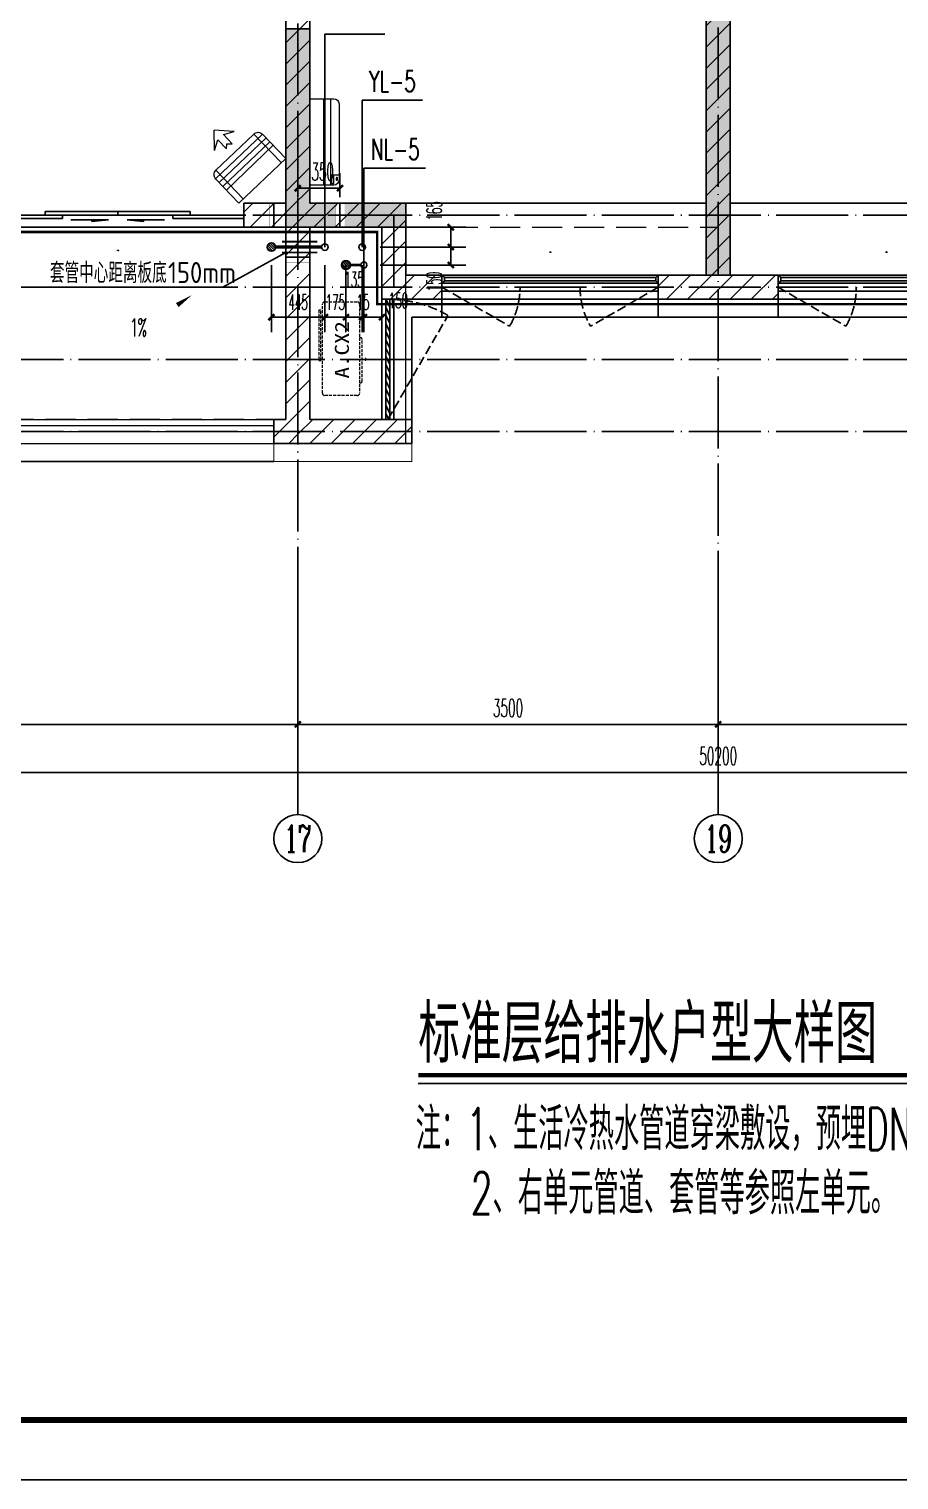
# Model space of a CAD drawing. Extents: x 27938 to 1507990, y 110129 to 923079.
# Drawn here: x 1220525 to 1227769, y 572095 to 584174 of the extents above; entities that cross this region are included whole.
import ezdxf
from ezdxf.enums import TextEntityAlignment as Align

# ---------------------------------------------------------------- set-up
doc = ezdxf.new("R2010")
doc.units = 0
doc.header["$LTSCALE"] = 1000
doc.header["$MEASUREMENT"] = 0
doc.linetypes.add('DASH', pattern=[0.35, 0.25, -0.1])
doc.linetypes.add('DOTE', pattern=[2.42, 2, -0.2, 0.02, -0.2])
for name, color, linetype in [('----建筑底图', 8, 'Continuous'), ('3-栏杆1', 135, 'Continuous'), ('3.5方案汇报，与郭总、侯月琴确定户型_t8$0$2020.03.04 -1安徽标准化洋房户型(UA）_t8_t8$0$看线', 154, 'Continuous'), ('AXIS', 3, 'Continuous'), ('AXIS_TEXT', 7, 'Continuous'), ('COLUMN', 9, 'Continuous'), ('DIM_SYMB', 3, 'Continuous'), ('DIM_不分区给水', 3, 'Continuous'), ('DIM_凝结', 150, 'Continuous'), ('DIM_废水', 31, 'Continuous'), ('DIM_雨水', 4, 'Continuous'), ('DOTE', 1, 'Continuous'), ('EQUIP_地漏', 7, 'Continuous'), ('PIPE-凝结', 150, 'N'), ('PIPE-废水', 31, 'TG_F'), ('PUB_HATCH', 8, 'Continuous'), ('TWT_TITLE', 7, 'Continuous'), ('VALVE_不分区给水', 7, 'Continuous'), ('VPIPE-凝结', 150, 'N'), ('VPIPE-废水', 31, 'Continuous'), ('VPIPE-雨水', 4, 'Y'), ('WALL', 9, 'Continuous'), ('WINDOW', 4, 'Continuous'), ('WINDOW_TEXT', 7, 'Continuous'), ('保温', 6, 'Continuous'), ('图框', 140, 'Continuous'), ('机电标识类', 1, 'Continuous'), ('看线', 251, 'Continuous')]:
    doc.layers.add(name, color=color, linetype=linetype)
doc.layers.add('S-L主梁线', color=4, linetype='DASH', plot=False)
for name, color, linetype, lineweight in [('平面-排水沟', 86, 'Continuous', 15), ('平面-栏杆', 135, 'Continuous', 15), ('平面-看线', 45, 'Continuous', 15), ('平面-空调室内机', 176, 'Continuous', 9), ('平面-空调预留孔', 173, 'Continuous', 15), ('空调', 76, 'Continuous', 13)]:
    doc.layers.add(name, color=color, linetype=linetype, lineweight=lineweight)
doc.styles.add('_TCH_AXIS', font='COMPLEX', dxfattribs={"bigfont": 'GBCBIG'})
doc.styles.add('_TCH_DIM', font='SIMPLEX.shx', dxfattribs={"width": 0.7, "bigfont": 'GBCBIG.shx'})
doc.styles.add('_TCH_DIM_T3', font='SIMPLEX.shx', dxfattribs={"width": 0.494118, "bigfont": 'GBCBIG.shx'})
doc.styles.add('_TCH_WINDOW', font='SIMPLEX.shx', dxfattribs={"width": 0.7, "height": 3.5, "bigfont": 'GBCBIG.shx'})
doc.styles.add('_TWT_SERIAL', font='SIMPLEX', dxfattribs={"width": 0.8, "height": 3.5, "bigfont": 'HZTXT'})
doc.styles.add('COMPLEX', font='COMPLEX')
doc.styles.get("Standard").update_dxf_attribs({"font": 'gbenor.shx', "bigfont": 'gbcbig.shx'})
doc.styles.add('TG_LINETYPE', font='SIMPLEX', dxfattribs={"width": 0.8, "height": 3, "bigfont": 'HZTXT'})
doc.styles.add('黑体', font='simhei.ttf')
doc.linetypes.add('N', pattern='A,3,-0.2,["N",Standard,S=0.25,R=0,X=-0.1,Y=-0.115],-0.2', length=3.4)
doc.linetypes.add('TG_F', pattern='A,2,-0.3,["F",TG_LINETYPE,S=0.1,R=0,X=-0.23,Y=-0.15],0', length=2.3)
doc.linetypes.add('Y', pattern='A,3,-0.2,["Y",Standard,S=0.25,R=0,X=-0.1,Y=-0.115],-0.2', length=3.4)
doc.dimstyles.new('_TCH_ARCH&&50', dxfattribs={"dimtxt": 148.75, "dimasz": 50, "dimexe": 125, "dimexo": 150, "dimgap": 63.125, "dimtad": 1, "dimdec": 0, "dimzin": 0, "dimdsep": 46, "dimtxsty": '_TCH_DIM_T3', "dimblk": 'ARCHTICK', "dimcen": 0.09, "dimclrt": 4, "dimazin": 2, "dimtfac": 1, "dimtdec": 0, "dimtix": 1, "dimtmove": 2, "dimatfit": 3, "dimfxl": 100, "dimtolj": 1, "dimtzin": 0, "dimarcsym": 0})
doc.dimstyles.new('_TWT_ARCH&&50', dxfattribs={"dimtxt": 127.5, "dimasz": 50, "dimexe": 125, "dimexo": 150, "dimgap": 61.25, "dimtad": 1, "dimdec": 0, "dimzin": 0, "dimdsep": 46, "dimtxsty": '_TCH_DIM_T3', "dimblk": 'ARCHTICK', "dimcen": 0.09, "dimclrt": 7, "dimazin": 2, "dimtfac": 1, "dimtdec": 0, "dimtix": 1, "dimtmove": 2, "dimatfit": 3, "dimfxl": 1, "dimtolj": 1, "dimtzin": 0, "dimarcsym": 0})
pattern_1 = [(45, (-445516.58, -596748.81), (0, 47.4157523), [100.584, -33.528]), (135, (-445492.87, -596725.102), (3e-15, 47.4157523), [100.584, -33.528])]
pattern_2 = [(45, (0, 89.76), (-88.3884, 88.3884), [])]

# ---------------------------------------------------------------- blocks, each defined once
blk = doc.blocks.new('GFDGFSDFGD')
at = {"layer": 'PUB_HATCH'}
blk.add_hatch(color=256, dxfattribs=at).paths.add_polyline_path([(443017, 365524), (443017, 365724), (442217, 365724), (442217, 367174), (442017, 367174), (442017, 365524)])
at = {"layer": 'COLUMN', "color": 6}
for p, q in [((442217, 367174), (442017, 367174)), ((442017, 367174), (442017, 365524)), ((442217, 365724), (442217, 367174)), ((443017, 365724), (442217, 365724)), ((443017, 365524), (443017, 365724)), ((442017, 365524), (443017, 365524))]:
    blk.add_line(p, q, dxfattribs=at)
blk = doc.blocks.new('dongkong')
blk.add_wipeout([(-603756, 210771), (-603756, 210571), (-603836, 210571), (-603836, 210771)])
at = {"layer": '机电标识类', "color": 250, "linetype": 'DASH', "ltscale": 400}
for p, q in [((-603896, 210671), (-603696, 210671)), ((-603796, 210771), (-603796, 210571))]:
    blk.add_line(p, q, dxfattribs=at)
at = {"layer": '空调', "color": 6, "linetype": 'DASH', "const_width": 2}
blk.add_lwpolyline([(-603756, 210771), (-603756, 210571), (-603836, 210571), (-603836, 210771)], close=True, dxfattribs=at)
blk = doc.blocks.new('A$C001338C2')
for p, q in [((845, 304), (55, 304)), ((109, 215), (109, 304)), ((0, 249), (0, 22)), ((900, 22), (900, 249)), ((22, 0), (878, 0))]:
    blk.add_line(p, q)
at = {"lineweight": 5}
for p, q in [((900, 215), (0, 215)), ((900, 143), (0, 143))]:
    blk.add_line(p, q, dxfattribs=at)
for points in [[(89, 226), (22, 226, -0.414214), (17, 232), (17, 243, -0.414214), (22, 249), (89, 249, -0.414214), (95, 243), (95, 232, -0.414214)], [(73, 275), (57, 275, -0.414214), (51, 281), (51, 283, -0.414214), (57, 289), (73, 289, -0.414214), (79, 283), (79, 281, -0.414214)]]:
    blk.add_lwpolyline(points, format="xyb", close=True)
for centre, radius, start, end in [((55, 249), 55, 90, 180), ((845, 249), 55, 360, 90), ((22, 22), 22, 180, 270), ((878, 22), 22, 270, 360)]:
    blk.add_arc(centre, radius, start, end)
blk = doc.blocks.new('$TwtSys$00000141')
at = {"color": 1}
for p, q in [((-47, 4), (-5, 46)), ((-47, 4), (-5, 46)), ((-44, -18), (18, 44)), ((-44, -18), (18, 44)), ((-33, -33), (33, 33)), ((-33, -33), (33, 33)), ((-16, -44), (44, 16)), ((-16, -44), (44, 16)), ((6, -46), (46, -6)), ((6, -46), (46, -6))]:
    blk.add_line(p, q, dxfattribs=at)
blk.add_circle((0, 0), 47, dxfattribs=at)
blk.add_circle((0, 0), 47, dxfattribs=at)
blk = doc.blocks.new('A$C718F517F')
at = {"layer": '保温', "linetype": 'ByBlock', "ltscale": 10}
h = blk.add_hatch(dxfattribs=at)
h.set_pattern_fill('AR-HBONE', color=251, scale=55)
h.set_pattern_definition(pattern_1)
edge = h.paths.add_edge_path()
edge.add_line((200, 5100), (200, 7700))
edge.add_line((200, 7700), (0, 7700))
edge.add_line((0, 7700), (0, 5100))
edge.add_line((0, 5100), (200, 5100))
h = blk.add_hatch(dxfattribs=at)
h.set_pattern_fill('AR-HBONE', color=251, scale=55)
h.set_pattern_definition(pattern_1)
edge = h.paths.add_edge_path()
edge.add_line((900, 4900), (900, 5100))
edge.add_line((900, 5100), (-700, 5100))
edge.add_line((-700, 5100), (-700, 4900))
edge.add_line((-700, 4900), (900, 4900))
at = {"layer": '保温', "linetype": 'Continuous', "ltscale": 10}
h = blk.add_hatch(dxfattribs=at)
h.set_pattern_fill('HEX', color=251, scale=10, angle=90, style=0)
h.set_pattern_definition([(90, (-503782.47, -516048.461), (-16.49778, 1e-15), [9.525, -19.05]), (210, (-503782.47, -516048.461), (8.24889, -14.2874966), [9.525, -19.05]), (150, (-503782.47, -516038.936), (-8.24889, -14.2874966), [9.525, -19.05])])
h.paths.add_polyline_path([(0, 0), (200, 0), (200, 4900), (0, 4900)])
at = {"layer": '保温', "color": 251, "linetype": 'ByBlock', "ltscale": 10}
for p, q in [((0, 7700), (200, 7700)), ((0, 4900), (200, 4900)), ((0, 0), (200, 0))]:
    blk.add_line(p, q, dxfattribs=at)
blk = doc.blocks.new('ferre')
at = {"layer": '平面-空调预留孔', "linetype": 'DASH', "ltscale": 0.1}
for p, q in [((93393, 115403), (93393, 115393)), ((93403, 115383), (93756, 115383)), ((93766, 115393), (93766, 115403))]:
    blk.add_line(p, q, dxfattribs=at)
blk.add_lwpolyline([(94046, 115403), (93306, 115403, -0.414214), (93286, 115423), (93286, 115693, -0.414214), (93306, 115713), (94046, 115713, -0.414214), (94066, 115693), (94066, 115423, -0.414214)], format="xyb", close=True, dxfattribs=at)
blk.add_lwpolyline([(93997, 115743), (93577, 115743), (93577, 115727), (93997, 115727)], close=True, dxfattribs=at)
for centre, start, end in [((93403, 115393), 180, 270), ((93756, 115393), 270, 0)]:
    blk.add_arc(centre, 10, start, end, dxfattribs=at)
at = {"layer": '平面-空调预留孔', "color": 251, "linetype": 'DASH', "ltscale": 0.1, "true_color": 0x636466, "style": '黑体', "width": 1.2}
blk.add_text('A.CX2', height=117, dxfattribs=at).set_placement((93428, 115492))
blk = doc.blocks.new('fergve')
at = {"layer": '平面-空调预留孔', "linetype": 'DASH', "ltscale": 0.1}
blk.add_blockref('ferre', (25670, -60416), dxfattribs=at)
blk = doc.blocks.new('dasdasf1sa2f31as32f')
for p, q in [((-116, 586), (43, 640)), ((83, 477), (43, 640)), ((-473, 260), (-339, 504)), ((-270, 524), (-428, 237)), ((135, 245), (-339, 505)), ((-270, 524), (114, 314)), ((-23, 586), (-116, 586)), ((-23, 586), (-73, 493)), ((-31, 504), (-73, 493)), ((-18, 463), (-31, 504)), ((32, 555), (-18, 463)), ((83, 477), (32, 555)), ((72, 132), (-401, 392)), ((93, 169), (-381, 428)), ((115, 208), (-359, 468)), ((0, 0), (-473, 260)), ((114, 314), (-44, 26)), ((134, 244), (0, 0))]:
    blk.add_line(p, q)
for centre, start, end in [((-294, 479), 61.2593, 151.2593), ((89, 269), 331.2593, 61.2593)]:
    blk.add_arc(centre, 51.3, start, end)
blk = doc.blocks.new('GDGDRGDGDRGDR')
at = {"layer": '平面-空调室内机', "ltscale": 0.3, "xscale": -1, "rotation": 270}
blk.add_blockref('dongkong', (231446, 1046278), dxfattribs=at)
at = {"layer": '平面-空调预留孔', "xscale": -1, "rotation": 15.00000000331026}
blk.add_blockref('dasdasf1sa2f31as32f', (441626, 442932), dxfattribs=at)
at = {"layer": '平面-空调预留孔', "rotation": 90}
blk.add_blockref('fergve', (497618, 322375), dxfattribs=at)
at = {"layer": '平面-空调室内机', "ltscale": 0.3, "xscale": -1, "rotation": 180}
blk.add_blockref('dongkong', (1045713, 653503), dxfattribs=at)
blk = doc.blocks.new('_ArchTick')
at = {"color": 0, "linetype": 'ByBlock', "const_width": 0.4}
blk.add_lwpolyline([(-0.5, -0.5), (0.5, 0.5)], dxfattribs=at)
blk = doc.blocks.new('*D986')
at = {"layer": 'AXIS', "color": 0, "lineweight": -2}
for p, q in [((-25100, -27049), (-25100, -28674)), ((25100, -27049), (25100, -28674)), ((-25100, -28549), (25100, -28549))]:
    blk.add_line(p, q, dxfattribs=at)
at = {"layer": 'Defpoints', "color": 0}
for p in [(-25100, -26899), (25100, -26899), (25100, -28549)]:
    blk.add_point(p, dxfattribs=at)
at = {"layer": 'AXIS', "color": 0, "lineweight": -2, "xscale": 50, "yscale": 50, "zscale": 50, "rotation": 180}
blk.add_blockref('_ArchTick', (-25100, -28549), dxfattribs=at)
at = {"layer": 'AXIS', "color": 0, "lineweight": -2, "xscale": 50, "yscale": 50, "zscale": 50}
blk.add_blockref('_ArchTick', (25100, -28549), dxfattribs=at)
at = {"layer": 'AXIS', "color": 4, "insert": (0, -28412), "char_height": 148.8, "attachment_point": 5, "style": '_TCH_DIM_T3'}
blk.add_mtext('\\A1;50200', dxfattribs=at)
blk = doc.blocks.new('*D992')
at = {"layer": 'AXIS', "color": 0, "lineweight": -2}
for p, q in [((-9300, -27049), (-9300, -28274)), ((-3500, -27049), (-3500, -28274)), ((-9300, -28149), (-3500, -28149))]:
    blk.add_line(p, q, dxfattribs=at)
at = {"layer": 'Defpoints', "color": 0}
for p in [(-9300, -26899), (-3500, -26899), (-3500, -28149)]:
    blk.add_point(p, dxfattribs=at)
at = {"layer": 'AXIS', "color": 0, "lineweight": -2, "xscale": 50, "yscale": 50, "zscale": 50, "rotation": 180}
blk.add_blockref('_ArchTick', (-9300, -28149), dxfattribs=at)
at = {"layer": 'AXIS', "color": 0, "lineweight": -2, "xscale": 50, "yscale": 50, "zscale": 50}
blk.add_blockref('_ArchTick', (-3500, -28149), dxfattribs=at)
at = {"layer": 'AXIS', "color": 4, "insert": (-6400, -28012), "char_height": 148.8, "attachment_point": 5, "style": '_TCH_DIM_T3'}
blk.add_mtext('\\A1;5800', dxfattribs=at)
blk = doc.blocks.new('*D993')
at = {"layer": 'AXIS', "color": 0, "lineweight": -2}
for p, q in [((-3500, -27049), (-3500, -28274)), ((0, -27049), (0, -28274)), ((-3500, -28149), (0, -28149))]:
    blk.add_line(p, q, dxfattribs=at)
at = {"layer": 'Defpoints', "color": 0}
for p in [(-3500, -26899), (0, -26899), (0, -28149)]:
    blk.add_point(p, dxfattribs=at)
at = {"layer": 'AXIS', "color": 0, "lineweight": -2, "xscale": 50, "yscale": 50, "zscale": 50, "rotation": 180}
blk.add_blockref('_ArchTick', (-3500, -28149), dxfattribs=at)
at = {"layer": 'AXIS', "color": 0, "lineweight": -2, "xscale": 50, "yscale": 50, "zscale": 50}
blk.add_blockref('_ArchTick', (0, -28149), dxfattribs=at)
at = {"layer": 'AXIS', "color": 4, "insert": (-1750, -28012), "char_height": 148.8, "attachment_point": 5, "style": '_TCH_DIM_T3'}
blk.add_mtext('\\A1;3500', dxfattribs=at)
blk = doc.blocks.new('_AXISO')
blk.add_circle((0, 0), 0.5)
at = {"layer": 'AXIS_TEXT', "style": 'COMPLEX', "width": 1.041667}
blk.add_attdef('A', text='', height=0.56, dxfattribs=at).set_placement((-0.25, -0.28), (0.25, -0.28), align=Align.FIT)
blk = doc.blocks.new('*D1000')
at = {"layer": 'AXIS', "color": 0, "lineweight": -2}
for p, q in [((0, -27049), (0, -28274)), ((3500, -27049), (3500, -28274)), ((0, -28149), (3500, -28149))]:
    blk.add_line(p, q, dxfattribs=at)
at = {"layer": 'Defpoints', "color": 0}
for p in [(0, -26899), (3500, -26899), (3500, -28149)]:
    blk.add_point(p, dxfattribs=at)
at = {"layer": 'AXIS', "color": 0, "lineweight": -2, "xscale": 50, "yscale": 50, "zscale": 50, "rotation": 180}
blk.add_blockref('_ArchTick', (0, -28149), dxfattribs=at)
at = {"layer": 'AXIS', "color": 0, "lineweight": -2, "xscale": 50, "yscale": 50, "zscale": 50}
blk.add_blockref('_ArchTick', (3500, -28149), dxfattribs=at)
at = {"layer": 'AXIS', "color": 4, "insert": (1750, -28012), "char_height": 148.8, "attachment_point": 5, "style": '_TCH_DIM_T3'}
blk.add_mtext('\\A1;3500', dxfattribs=at)
blk = doc.blocks.new('$DorLib2D$00000138')
at = {"color": 0, "linetype": 'Continuous'}
for p, q in [((-0.2875, 0), (-0.2875, 0.1538)), ((-0.2875, 0.1538), (0, 0.1538)), ((0, 0.1538), (0, 0)), ((0.2875, 0.1538), (0, 0.1538)), ((0.2875, 0), (0.2875, 0.1538)), ((-0.5, -0.1399), (-0.5, 0)), ((-0.5, 0), (-0.2188, 0)), ((0, 0), (-0.2875, 0)), ((-0.2188, 0), (-0.2188, -0.1399)), ((0, 0), (0.2875, 0)), ((0.2188, 0), (0.2188, -0.1399)), ((0.5, 0), (0.2188, 0)), ((0.5, 0), (0.5, -0.1946)), ((0.5, -0.1399), (0.5, 0)), ((-0.2188, -0.1399), (-0.5, -0.1399)), ((0.2188, -0.1399), (0.5, -0.1399)), ((-0.1857, -0.186), (-0.037, -0.186)), ((-0.037, -0.186), (-0.1019, -0.2583)), ((-0.1019, -0.2583), (-0.1019, -0.186)), ((0.1857, -0.186), (0.037, -0.186)), ((0.037, -0.186), (0.1019, -0.2583)), ((0.1019, -0.2583), (0.1019, -0.186))]:
    blk.add_line(p, q, dxfattribs=at)
blk = doc.blocks.new('$WINLIB2D$00000001')
at = {"color": 0}
for points in [[(-0.5, 0.5), (-0.5, -0.5)], [(-0.5, 0.5), (0.5, 0.5)], [(0.5, -0.5), (0.5, 0.5)], [(0.5, 0.1667), (-0.5, 0.1667)], [(0.5, -0.1667), (-0.5, -0.1667)], [(-0.5, -0.5), (0.5, -0.5)]]:
    blk.add_lwpolyline(points, dxfattribs=at)
blk = doc.blocks.new('*D1027')
at = {"layer": 'Defpoints', "color": 0}
for p in [(-3150, -23685), (-3500, -23910), (-3150, -23910)]:
    blk.add_point(p, dxfattribs=at)
at = {"layer": '平面-空调预留孔', "color": 0, "lineweight": -2}
for p, q in [((-3500, -23760), (-3500, -23560)), ((-3150, -23760), (-3150, -23560)), ((-3500, -23685), (-3150, -23685))]:
    blk.add_line(p, q, dxfattribs=at)
at = {"layer": '平面-空调预留孔', "color": 0, "lineweight": -2, "xscale": 50, "yscale": 50, "zscale": 50, "rotation": 180}
blk.add_blockref('_ArchTick', (-3500, -23685), dxfattribs=at)
at = {"layer": '平面-空调预留孔', "color": 0, "lineweight": -2, "xscale": 50, "yscale": 50, "zscale": 50}
blk.add_blockref('_ArchTick', (-3150, -23685), dxfattribs=at)
at = {"layer": '平面-空调预留孔', "color": 4, "insert": (-3293, -23548), "char_height": 148.8, "attachment_point": 5, "style": '_TCH_DIM_T3'}
blk.add_mtext('\\A1;350', dxfattribs=at)
blk = doc.blocks.new('$WINLIB2D$00000039')
at = {"color": 0}
for points in [[(-0.5, 0.5), (-0.5, -0.5)], [(0.5, 0.5), (-0.5, 0.5)], [(0.5, -0.5), (0.5, 0.5)], [(-0.5, 0.167), (0.5, 0.167)], [(-0.384, -0.167), (-0.448, 0.167)], [(-0.316, -0.167), (-0.38, 0.167)], [(-0.248, -0.167), (-0.312, 0.167)], [(-0.18, -0.167), (-0.244, 0.167)], [(-0.112, -0.167), (-0.176, 0.167)], [(-0.044, -0.167), (-0.108, 0.167)], [(0.024, -0.167), (-0.04, 0.167)], [(0.092, -0.167), (0.028, 0.167)], [(0.16, -0.167), (0.096, 0.167)], [(0.228, -0.167), (0.164, 0.167)], [(0.296, -0.167), (0.232, 0.167)], [(0.364, -0.167), (0.3, 0.167)], [(0.432, -0.167), (0.368, 0.167)], [(0.5, -0.167), (0.436, 0.167)], [(-0.452, -0.167), (-0.5, 0.084)], [(-0.5, -0.167), (0.5, -0.167)], [(0.5, -0.5), (-0.5, -0.5)]]:
    blk.add_lwpolyline(points, dxfattribs=at)
blk = doc.blocks.new('A$C63B2058D')
at = {"layer": 'S-L主梁线', "color": 0, "linetype": 'DASH', "lineweight": 18}
for p, q in [((10250, -1550), (10250, 1300)), ((13550, 1300), (13550, -3000)), ((13750, -3000), (13750, 1300)), ((13550, -3000), (11050, -3000)), ((10050, -3200), (10050, -4800)), ((10250, -4800), (10250, -3200)), ((10850, -3200), (10850, -4800)), ((11050, -3200), (13650, -3200)), ((10050, -4800), (4450, -4800)), ((10850, -4800), (10250, -4800))]:
    blk.add_line(p, q, dxfattribs=at)
at = {"layer": 'S-L主梁线', "color": 0, "linetype": 'ByBlock', "lineweight": 18}
for p, q in [((11050, -5000), (11050, -3200)), ((-7850, -5000), (10150, -5000)), ((10150, -5000), (11050, -5000))]:
    blk.add_line(p, q, dxfattribs=at)
blk = doc.blocks.new('$VALVE$00000533')
at = {"ltscale": 0.5, "const_width": 25}
for points in [[(-225, 75), (225, 75)], [(-225, -75), (225, -75)]]:
    blk.add_lwpolyline(points, dxfattribs=at)
blk = doc.blocks.new('A$C48577B60')
at = {"layer": 'DIM_不分区给水'}
for p, q in [((-325, -45), (-849, -335)), ((-849, -335), (-2324, -335))]:
    blk.add_line(p, q, dxfattribs=at)
at = {"layer": 'VALVE_不分区给水', "xscale": -0.6, "yscale": -0.6, "zscale": 0.6, "rotation": 180}
blk.add_blockref('$VALVE$00000533', (-198, 0, -2000), dxfattribs=at)
at = {"layer": 'DIM_不分区给水', "color": 7}
for s, height, p in [('套管中心距离板底', 168.8, (-2289, -300)), ('150mm', 175, (-1306, -300))]:
    blk.add_text(s, height=height, dxfattribs=at).set_placement(p)
blk = doc.blocks.new('*D266')
at = {"layer": 'Defpoints', "color": 0}
for p in [(1223299, 582359), (1224037, 582359), (1223299, 582209)]:
    blk.add_point(p, dxfattribs=at)
at = {"layer": 'DIM_SYMB', "color": 0, "lineweight": -2}
for p, q in [((1223449, 582359), (1224162, 582359)), ((1224037, 582209), (1224037, 582359)), ((1223449, 582209), (1224162, 582209))]:
    blk.add_line(p, q, dxfattribs=at)
at = {"layer": 'DIM_SYMB', "color": 0, "lineweight": -2, "xscale": 50, "yscale": 50, "zscale": 50}
for p, rotation in [((1224037, 582359), 90), ((1224037, 582209), 270)]:
    blk.add_blockref('_ArchTick', p, dxfattribs=dict(at, rotation=rotation))
at = {"layer": 'DIM_SYMB', "color": 7, "insert": (1223899, 582071), "char_height": 127.5, "attachment_point": 5, "rotation": 90, "style": '_TCH_DIM_T3'}
blk.add_mtext('\\A1;150', dxfattribs=at)
blk = doc.blocks.new('*D267')
at = {"layer": 'Defpoints', "color": 0}
for p in [(1223299, 582524), (1224037, 582524), (1223299, 582359)]:
    blk.add_point(p, dxfattribs=at)
at = {"layer": 'DIM_SYMB', "color": 0, "lineweight": -2}
for p, q in [((1223449, 582524), (1224162, 582524)), ((1224037, 582359), (1224037, 582524)), ((1223449, 582359), (1224162, 582359))]:
    blk.add_line(p, q, dxfattribs=at)
at = {"layer": 'DIM_SYMB', "color": 0, "lineweight": -2, "xscale": 50, "yscale": 50, "zscale": 50}
for p, rotation in [((1224037, 582524), 90), ((1224037, 582359), 270)]:
    blk.add_blockref('_ArchTick', p, dxfattribs=dict(at, rotation=rotation))
at = {"layer": 'DIM_SYMB', "color": 7, "insert": (1223899, 582661), "char_height": 127.5, "attachment_point": 5, "rotation": 90, "style": '_TCH_DIM_T3'}
blk.add_mtext('\\A1;165', dxfattribs=at)
blk = doc.blocks.new('*D286')
at = {"layer": 'Defpoints', "color": 0}
for p in [(1222544, 582359), (1222989, 582359), (1222989, 581775)]:
    blk.add_point(p, dxfattribs=at)
at = {"layer": 'DIM_SYMB', "color": 0, "lineweight": -2}
for p, q in [((1222544, 582209), (1222544, 581650)), ((1222989, 582209), (1222989, 581650)), ((1222544, 581775), (1222989, 581775))]:
    blk.add_line(p, q, dxfattribs=at)
at = {"layer": 'DIM_SYMB', "color": 0, "lineweight": -2, "xscale": 50, "yscale": 50, "zscale": 50, "rotation": 180}
blk.add_blockref('_ArchTick', (1222544, 581775), dxfattribs=at)
at = {"layer": 'DIM_SYMB', "color": 0, "lineweight": -2, "xscale": 50, "yscale": 50, "zscale": 50}
blk.add_blockref('_ArchTick', (1222989, 581775), dxfattribs=at)
at = {"layer": 'DIM_SYMB', "color": 7, "insert": (1222766, 581900), "char_height": 127.5, "attachment_point": 5, "style": '_TCH_DIM_T3'}
blk.add_mtext('\\A1;445', dxfattribs=at)
blk = doc.blocks.new('*D287')
at = {"layer": 'Defpoints', "color": 0}
for p in [(1222989, 582359), (1223164, 582359), (1223164, 581775)]:
    blk.add_point(p, dxfattribs=at)
at = {"layer": 'DIM_SYMB', "color": 0, "lineweight": -2}
for p, q in [((1222989, 582209), (1222989, 581650)), ((1223164, 582209), (1223164, 581650)), ((1222989, 581775), (1222939, 581775)), ((1222989, 581775), (1223164, 581775)), ((1223164, 581775), (1223214, 581775))]:
    blk.add_line(p, q, dxfattribs=at)
at = {"layer": 'DIM_SYMB', "color": 0, "lineweight": -2, "xscale": 50, "yscale": 50, "zscale": 50}
blk.add_blockref('_ArchTick', (1222989, 581775), dxfattribs=at)
at = {"layer": 'DIM_SYMB', "color": 0, "lineweight": -2, "xscale": 50, "yscale": 50, "zscale": 50, "rotation": 180}
blk.add_blockref('_ArchTick', (1223164, 581775), dxfattribs=at)
at = {"layer": 'DIM_SYMB', "color": 7, "insert": (1223076, 581900), "char_height": 127.5, "attachment_point": 5, "style": '_TCH_DIM_T3'}
blk.add_mtext('\\A1;175', dxfattribs=at)
blk = doc.blocks.new('*D288')
at = {"layer": 'Defpoints', "color": 0}
for p in [(1223164, 582359), (1223299, 582359), (1223299, 581775)]:
    blk.add_point(p, dxfattribs=at)
at = {"layer": 'DIM_SYMB', "color": 0, "lineweight": -2}
for p, q in [((1223164, 582209), (1223164, 581650)), ((1223299, 582209), (1223299, 581650)), ((1223164, 581775), (1223299, 581775))]:
    blk.add_line(p, q, dxfattribs=at)
at = {"layer": 'DIM_SYMB', "color": 0, "lineweight": -2, "xscale": 50, "yscale": 50, "zscale": 50, "rotation": 180}
blk.add_blockref('_ArchTick', (1223164, 581775), dxfattribs=at)
at = {"layer": 'DIM_SYMB', "color": 0, "lineweight": -2, "xscale": 50, "yscale": 50, "zscale": 50}
blk.add_blockref('_ArchTick', (1223299, 581775), dxfattribs=at)
at = {"layer": 'DIM_SYMB', "color": 7, "insert": (1223231, 582088), "char_height": 127.5, "attachment_point": 5, "style": '_TCH_DIM_T3'}
blk.add_mtext('\\A1;135', dxfattribs=at)
blk = doc.blocks.new('*D289')
at = {"layer": 'Defpoints', "color": 0}
for p in [(1223299, 582359), (1223314, 582359), (1223314, 581775)]:
    blk.add_point(p, dxfattribs=at)
at = {"layer": 'DIM_SYMB', "color": 0, "lineweight": -2}
for p, q in [((1223299, 582209), (1223299, 581650)), ((1223314, 582209), (1223314, 581650)), ((1223299, 581775), (1223249, 581775)), ((1223299, 581775), (1223314, 581775)), ((1223314, 581775), (1223364, 581775))]:
    blk.add_line(p, q, dxfattribs=at)
at = {"layer": 'DIM_SYMB', "color": 0, "lineweight": -2, "xscale": 50, "yscale": 50, "zscale": 50}
blk.add_blockref('_ArchTick', (1223299, 581775), dxfattribs=at)
at = {"layer": 'DIM_SYMB', "color": 0, "lineweight": -2, "xscale": 50, "yscale": 50, "zscale": 50, "rotation": 180}
blk.add_blockref('_ArchTick', (1223314, 581775), dxfattribs=at)
at = {"layer": 'DIM_SYMB', "color": 7, "insert": (1223306, 581900), "char_height": 127.5, "attachment_point": 5, "style": '_TCH_DIM_T3'}
blk.add_mtext('\\A1;15', dxfattribs=at)
blk = doc.blocks.new('*D290')
at = {"layer": 'Defpoints', "color": 0}
for p in [(1223314, 582359), (1223464, 582359), (1223464, 581775)]:
    blk.add_point(p, dxfattribs=at)
at = {"layer": 'DIM_SYMB', "color": 0, "lineweight": -2}
for p, q in [((1223314, 582209), (1223314, 581650)), ((1223464, 582209), (1223464, 581650)), ((1223314, 581775), (1223464, 581775))]:
    blk.add_line(p, q, dxfattribs=at)
at = {"layer": 'DIM_SYMB', "color": 0, "lineweight": -2, "xscale": 50, "yscale": 50, "zscale": 50, "rotation": 180}
blk.add_blockref('_ArchTick', (1223314, 581775), dxfattribs=at)
at = {"layer": 'DIM_SYMB', "color": 0, "lineweight": -2, "xscale": 50, "yscale": 50, "zscale": 50}
blk.add_blockref('_ArchTick', (1223464, 581775), dxfattribs=at)
at = {"layer": 'DIM_SYMB', "color": 7, "insert": (1223601, 581913), "char_height": 127.5, "attachment_point": 5, "style": '_TCH_DIM_T3'}
blk.add_mtext('\\A1;150', dxfattribs=at)
blk = doc.blocks.new('A$C149A4CC3')
at = {"color": 8, "linetype": 'DASH', "ltscale": 0.8, "const_width": 20}
blk.add_lwpolyline([(2840, -24650.1), (0, -24650.1)], dxfattribs=at)
at = {"color": 8, "const_width": 8}
blk.add_lwpolyline([(-2550, -25810.1), (-2550, -25960.1), (-3700, -25960.1), (-3700, -25810.1)], dxfattribs=at)
at = {"layer": '3-栏杆1', "color": 8}
for p, q in [((-2279.7, -24427.9), (-2300, -24410.1)), ((-2300, -24410.1), (-2279.7, -24427.9)), ((-2279.7, -24457.2), (-2300, -24477)), ((-2300, -24477), (-2279.7, -24457.2)), ((-2279.7, -24427.9), (-520.3, -24427.9)), ((-2279.7, -24427.9), (-2279.7, -24457.2)), ((-520.3, -24457.2), (-2279.7, -24457.2)), ((-520.3, -24427.9), (-500, -24410.1)), ((-500, -24410.1), (-520.3, -24427.9)), ((-520.3, -24427.9), (-520.3, -24457.2)), ((-500, -24477), (-520.3, -24457.2)), ((520.3, -24427.9), (500, -24410.1)), ((500, -24410.1), (520.3, -24427.9)), ((500, -24477), (520.3, -24457.2)), ((2279.7, -24427.9), (520.3, -24427.9)), ((520.3, -24427.9), (520.3, -24457.2)), ((520.3, -24457.2), (2279.7, -24457.2))]:
    blk.add_line(p, q, dxfattribs=at)
at = {"layer": '3.5方案汇报，与郭总、侯月琴确定户型_t8$0$2020.03.04 -1安徽标准化洋房户型(UA）_t8_t8$0$看线', "color": 8, "ltscale": 10}
for p, q in [((-2600, -23810.1), (-100, -23810.1)), ((2600, -23810.1), (100, -23810.1))]:
    blk.add_line(p, q, dxfattribs=at)
at = {"layer": 'AXIS', "color": 8}
for p, q in [((-3500, -26899.5), (-3500, -28899.5)), ((0, -26899.5), (0, -28899.5))]:
    blk.add_line(p, q, dxfattribs=at)
at = {"layer": 'DOTE', "color": 169, "linetype": 'DOTE', "ltscale": 0.3}
for p, q in [((0, -11458), (0, -26899.5)), ((-3500, -19410.1), (-3500, -26899.5)), ((25039.9, -23910.1), (-25818.8, -23910.1)), ((-2700, -23910.1), (-2700, -24510.1)), ((25039.9, -24510.1), (-25818.8, -24510.1)), ((25039.9, -25110.1), (-25818.8, -25110.1)), ((25039.9, -25710.1), (-25818.8, -25710.1))]:
    blk.add_line(p, q, dxfattribs=at)
at = {"layer": 'VPIPE-凝结', "color": 8, "ltscale": 0.1}
blk.add_line((-3330, -24175.1), (-3670, -24175.1), dxfattribs=at)
blk.add_lwpolyline([(-3062.4, -24325.1), (-2990, -24325.1)], dxfattribs=at)
at = {"layer": 'WALL', "color": 8}
for p, q in [((-3700, -25810.1), (-3500, -25810.1)), ((-3500, -25810.1), (-2550, -25810.1))]:
    blk.add_line(p, q, dxfattribs=at)
at = {"layer": 'WINDOW', "color": 8, "linetype": 'DASH', "ltscale": 0.3}
for points in [[(-2300, -24510.1), (-1736.9, -24834.7, 0.1314846), (-1650, -24510.1)], [(-500, -24510.1), (-1063.1, -24834.7, -0.1314846), (-1150, -24510.1)], [(500, -24510.1), (1063.1, -24834.7, 0.1314846), (1150, -24510.1)], [(-2750, -25610.1), (-2250, -24744.1, 0.1316525), (-2750, -24610.1)]]:
    blk.add_lwpolyline(points, format="xyb", dxfattribs=at)
at = {"layer": '平面-栏杆', "color": 8}
for points in [[(-8350, -25660.1), (-3700, -25660.1)], [(-8350, -25710.1), (-3700, -25710.1)]]:
    blk.add_lwpolyline(points, dxfattribs=at)
at = {"layer": '平面-看线', "color": 8}
blk.add_lwpolyline([(-8350, -25610.1), (-3700, -25610.1)], dxfattribs=at)
at = {"layer": '平面-看线', "color": 8, "linetype": 'DASH'}
blk.add_lwpolyline([(-8350, -25810.1), (-3700, -25810.1)], dxfattribs=at)
at = {"layer": '看线', "color": 8, "ltscale": 0.5}
for points in [[(-500, -24610.1), (-500, -24760.1), (-2300, -24760.1), (-2300, -24610.1)], [(500, -24610.1), (500, -24760.1), (2300, -24760.1), (2300, -24610.1)], [(-2550, -25610.1), (-2550, -24760.1), (0, -24760.1)], [(2550, -25610.1), (2550, -24760.1), (0, -24760.1)], [(-3700, -25960.1), (-8350, -25960.1)]]:
    blk.add_lwpolyline(points, dxfattribs=at)
at = {"color": 8}
for name, p in [('GFDGFSDFGD', (-445616.6, -389533.8)), ('A$C718F517F', (-100, -24410.1))]:
    blk.add_blockref(name, p, dxfattribs=at)
at = {"layer": 'AXIS', "color": 8}
ref = blk.add_blockref('_AXISO', (-3500, -29099.5), dxfattribs=dict(at, xscale=400, yscale=400, zscale=400))
ref.add_attrib('A', '17', dxfattribs={"layer": 'AXIS_TEXT', "color": 8, "ltscale": 0.5, "height": 226.27, "style": '_TCH_AXIS', "width": 0.724138}).set_placement((-3613.1, -29212.7), (-3386.9, -29212.7), align=Align.FIT)
ref = blk.add_blockref('_AXISO', (0, -29099.5), dxfattribs=dict(at, xscale=400, yscale=400, zscale=400))
ref.add_attrib('A', '19', dxfattribs={"layer": 'AXIS_TEXT', "color": 8, "ltscale": 0.5, "height": 226.27, "style": '_TCH_AXIS', "width": 0.724138}).set_placement((-113.1, -29212.7), (113.1, -29212.7), align=Align.FIT)
at = {"layer": 'EQUIP_地漏', "color": 8, "xscale": -0.8, "yscale": 0.8, "zscale": 0.8}
blk.add_blockref('$TwtSys$00000141', (-3100, -24325.1), dxfattribs=at)
at = {"layer": '平面-空调预留孔', "color": 8, "xscale": -0.8000000000465655, "yscale": 0.8000000000465655, "zscale": 0.800000000046565, "rotation": 269.9999997665698}
blk.add_blockref('A$C001338C2', (-3399.9, -23660.1), dxfattribs=at)
at = {"layer": 'AXIS', "color": 8}
for p1, p2, distance, picture, middle in [((-25100, -26899.5), (25100, -26899.5), -1650, '*D986', (0, -28412)), ((-9300, -26899.5), (-3500, -26899.5), -1250, '*D992', (-6400, -28012)), ((-3500, -26899.5), (0, -26899.5), -1250, '*D993', (-1750, -28012)), ((0, -26899.5), (3500, -26899.5), -1250, '*D1000', (1750, -28012))]:
    dim = blk.add_aligned_dim(p1=p1, p2=p2, distance=distance, dimstyle='_TCH_ARCH&&50', dxfattribs=at)
    dim.commit()
    dim.dimension.update_dxf_attribs({"geometry": picture, "text_midpoint": middle})
at = {"layer": '平面-空调室内机', "color": 8, "ltscale": 0.3, "rotation": 180}
blk.add_blockref('dongkong', (-606945.9, 186760.7), dxfattribs=at)
at = {"layer": '平面-空调室内机', "color": 8, "ltscale": 0.3, "xscale": -1, "rotation": 180}
blk.add_blockref('dongkong', (600646.1, 186760.7), dxfattribs=at)
at = {"color": 8, "linetype": 'DASH', "ltscale": 0.8, "const_width": 20}
blk.add_lwpolyline([(-22160, -24050.1), (-15840, -24050.1), (-15840, -25250.1), (-15090, -25250.1), (-15090, -25850.1), (-9909, -25850.1), (-9909.9, -25250.1), (-9160, -25250.1), (-9160, -24050.1), (-2840, -24050.1), (-2840, -24650.1), (0, -24650.1)], dxfattribs=at)
at = {"color": 8}
blk.add_blockref('GDGDRGDGDRGDR', (-445616.6, -466742.2), dxfattribs=at)
at = {"layer": 'PUB_HATCH'}
h = blk.add_hatch(dxfattribs=at)
h.set_pattern_fill('普通砖', color=256, scale=50, style=0)
h.set_pattern_definition(pattern_2)
h.paths.add_polyline_path([(0, -24476.8), (100, -24410.1), (100, -19510.1), (0, -19410.1), (-100, -19510.1), (-100, -24410.1)])
h = blk.add_hatch(dxfattribs=at)
h.set_pattern_fill('普通砖', color=256, scale=50, style=0)
h.set_pattern_definition(pattern_2)
h.paths.add_polyline_path([(-3400, -23810.1), (-3400, -20510.1), (-3600, -20510.1), (-3600, -23810.1), (-3500, -23910.1)])
h = blk.add_hatch(dxfattribs=at)
h.set_pattern_fill('普通砖', color=256, scale=50, style=0)
h.set_pattern_definition(pattern_2)
h.paths.add_polyline_path([(-3600, -23810.1), (-3950, -23810.1), (-3950, -24010.1), (-3600, -24010.1), (-3500, -23910.1)])
h = blk.add_hatch(dxfattribs=at)
h.set_pattern_fill('普通砖', color=256, scale=50, style=0)
h.set_pattern_definition(pattern_2)
h.paths.add_polyline_path([(-3500, -25676.8), (-3400, -25610.1), (-3400, -24010.1), (-3500, -23910.1), (-3600, -24010.1), (-3600, -25610.1)])
h = blk.add_hatch(dxfattribs=at)
h.set_pattern_fill('普通砖', color=256, scale=50, style=0)
h.set_pattern_definition(pattern_2)
h.paths.add_polyline_path([(-3500, -23910.1), (-3400, -24010.1), (-2800, -24010.1), (-2600, -23810.1), (-3400, -23810.1)])
h = blk.add_hatch(dxfattribs=at)
h.set_pattern_fill('普通砖', color=256, scale=50, style=0)
h.set_pattern_definition(pattern_2)
h.paths.add_polyline_path([(-2800, -24610.1), (-2600, -24410.1), (-2600, -23810.1), (-2800, -24010.1)])
h = blk.add_hatch(dxfattribs=at)
h.set_pattern_fill('普通砖', color=256, scale=50, style=0)
h.set_pattern_definition(pattern_2)
h.paths.add_polyline_path([(-2800, -24610.1), (-2300, -24610.1), (-2300, -24410.1), (-2600, -24410.1)])
h = blk.add_hatch(dxfattribs=at)
h.set_pattern_fill('普通砖', color=256, scale=50, style=0)
h.set_pattern_definition(pattern_2)
h.paths.add_polyline_path([(-100, -24410.1), (-500, -24410.1), (-500, -24610.1), (0, -24610.1), (0, -24476.8)])
h = blk.add_hatch(dxfattribs=at)
h.set_pattern_fill('普通砖', color=256, scale=50, style=0)
h.set_pattern_definition(pattern_2)
h.paths.add_polyline_path([(0, -24610.1), (500, -24610.1), (500, -24410.1), (100, -24410.1), (0, -24476.8)])
h = blk.add_hatch(dxfattribs=at)
h.set_pattern_fill('普通砖', color=256, scale=50, style=0)
h.set_pattern_definition(pattern_2)
h.paths.add_polyline_path([(-3700, -25810.1), (-3500, -25810.1), (-3500, -25676.8), (-3600, -25610.1), (-3700, -25610.1)])
h = blk.add_hatch(dxfattribs=at)
h.set_pattern_fill('普通砖', color=256, scale=50, style=0)
h.set_pattern_definition(pattern_2)
h.paths.add_polyline_path([(-3500, -25676.8), (-3500, -25810.1), (-2550, -25810.1), (-2550, -25610.1), (-3400, -25610.1)])
at = {"layer": 'WALL', "color": 8}
for p, q in [((-100, -24410.1), (-100, -19510.1)), ((100, -24410.1), (100, -19510.1)), ((-3600, -20510.1), (-3600, -23810.1)), ((-3400, -23810.1), (-3400, -20510.1)), ((-3600, -23810.1), (-3950, -23810.1)), ((-3950, -23810.1), (-3950, -24010.1)), ((-3400, -23810.1), (-2600, -23810.1)), ((-2600, -24410.1), (-2600, -23810.1)), ((-3950, -24010.1), (-3600, -24010.1)), ((-3600, -25610.1), (-3600, -24010.1)), ((-3400, -24010.1), (-2800, -24010.1)), ((-3400, -25610.1), (-3400, -24010.1)), ((-2800, -24610.1), (-2800, -24010.1)), ((-2300, -24410.1), (-2600, -24410.1)), ((-2300, -24610.1), (-2300, -24410.1)), ((-100, -24410.1), (-500, -24410.1)), ((-500, -24410.1), (-500, -24610.1)), ((500, -24410.1), (100, -24410.1)), ((500, -24610.1), (500, -24410.1)), ((-2800, -24610.1), (-2300, -24610.1)), ((-500, -24610.1), (0, -24610.1)), ((0, -24610.1), (500, -24610.1)), ((-3700, -25610.1), (-3600, -25610.1)), ((-3700, -25610.1), (-3700, -25810.1)), ((-3400, -25610.1), (-2550, -25610.1)), ((-2550, -25610.1), (-2550, -25810.1))]:
    blk.add_line(p, q, dxfattribs=at)
at = {"layer": 'WINDOW', "color": 8}
blk.add_line((-6050, -24010.1), (-3950, -24010.1), dxfattribs=at)
at = {"layer": '平面-排水沟', "color": 8}
blk.add_lwpolyline([(-4735.3, -24817.2, 0, 0, 0), (-4380.2, -24573.4, 0, 40, 0), (-4503.8, -24658.3, 0, 0, 0)], format="xyseb", dxfattribs=at)
at = {"layer": 'WINDOW', "color": 8}
ref = blk.add_blockref('$DorLib2D$00000138', (-5000, -23910.1), dxfattribs=dict(at, xscale=2100, yscale=200, zscale=2100, rotation=1.055716874123975e-09))
ref.add_attrib('A', 'TLM2123', (-5006.4, -24204.7), dxfattribs={"layer": 'WINDOW_TEXT', "color": 8, "ltscale": 0.5, "height": 4.25, "rotation": 0, "style": '_TCH_WINDOW', "width": 0.494118})
ref = blk.add_blockref('$WINLIB2D$00000001', (-1400, -24510.1), dxfattribs=dict(at, xscale=1800, yscale=200, zscale=1800, rotation=179.9999999950641))
ref.add_attrib('A', 'TC1817', (-1405.2, -24219.7), dxfattribs={"layer": 'WINDOW_TEXT', "color": 8, "ltscale": 0.5, "height": 4.25, "rotation": 360, "style": '_TCH_WINDOW', "width": 0.494118})
ref = blk.add_blockref('$WINLIB2D$00000001', (1400, -24510.1), dxfattribs=dict(at, xscale=1800, yscale=-200, zscale=1800, rotation=4.935878894074151e-09))
ref.add_attrib('A', 'TC1817', (1394.7, -24219.7), dxfattribs={"layer": 'WINDOW_TEXT', "color": 8, "ltscale": 0.5, "height": 4.25, "rotation": 0, "style": '_TCH_WINDOW', "width": 0.494118})
ref = blk.add_blockref('$WINLIB2D$00000039', (-2750, -25110.1), dxfattribs=dict(at, xscale=-1000, yscale=100, zscale=-1000, rotation=270))
ref.add_attrib('A', 'BYC1022a', (-2934.4, -25117.6), dxfattribs={"layer": 'WINDOW_TEXT', "color": 8, "ltscale": 0.5, "height": 4.25, "rotation": 90, "style": '_TCH_WINDOW', "width": 0.494118})
at = {"layer": '平面-排水沟', "color": 7, "style": '_TCH_DIM', "width": 0.494118}
blk.add_text('1%', height=148.75, dxfattribs=at).set_placement((-4895.5, -24919.9))
at = {"layer": '平面-空调预留孔', "color": 8}
dim = blk.add_linear_dim(base=(-3149.8, -23685.2), p1=(-3500, -23910), p2=(-3149.8, -23910), angle=0, dimstyle='_TCH_ARCH&&50', dxfattribs=at)
dim.commit()
dim.dimension.update_dxf_attribs({"geometry": '*D1027', "text_midpoint": (-3293.4, -23547.7), "dimtype": 129})

msp = doc.modelspace()

# ---------------------------------------------------------------- linework, layer by layer
at = {"layer": 'DIM_SYMB', "const_width": 35}
msp.add_lwpolyline([(1223766, 575465.6), (1228461.6, 575465.6)], dxfattribs=at)
at = {"layer": 'DIM_SYMB'}
msp.add_lwpolyline([(1223766, 575395.6), (1228461.6, 575395.6)], dxfattribs=at)

# ---------------------------------------------------------------- block references
at = {"layer": '----建筑底图'}
msp.add_blockref('A$C149A4CC3', (1226263.6, 606534.1), dxfattribs=at)

# ---------------------------------------------------------------- texts
at = {"layer": 'DIM_SYMB', "color": 7}
msp.add_text('标准层给排水户型大样图', height=482.27, dxfattribs=at).set_placement((1223766, 575567.5))
at = {"layer": 'DIM_SYMB', "color": 0, "style": '_TWT_SERIAL', "width": 0.6}
for s, p in [('注：1、生活冷热水管道穿梁敷设，预埋DN50钢套管，套管中心距离顶板底40mm,具体位置见平面图。', (1223745.3, 574842.1)), ('2、右单元管道、套管等参照左单元。', (1224204.7, 574307.3))]:
    msp.add_text(s, height=350, dxfattribs=at).set_placement(p)

# ---------------------------------------------------------------- next in the draw order: linework, layer by layer
at = {"layer": 'DIM_凝结'}
for p, q in [((1223313.6, 582209), (1223313.6, 583015.4)), ((1223313.6, 583015.4), (1223826.7, 583015.4))]:
    msp.add_line(p, q, dxfattribs=at)
at = {"layer": 'DIM_废水'}
for p, q in [((1222988.6, 582359), (1222988.6, 584131.6)), ((1222988.6, 584131.6), (1223487.3, 584131.6))]:
    msp.add_line(p, q, dxfattribs=at)
at = {"layer": 'DIM_雨水'}
for p, q in [((1223298.6, 582359), (1223298.6, 583581.6)), ((1223298.6, 583581.6), (1223802.1, 583581.6))]:
    msp.add_line(p, q, dxfattribs=at)
at = {"layer": 'PIPE-凝结', "ltscale": 0.5, "const_width": 22.5}
msp.add_lwpolyline([(1223288.6, 582209), (1223198.9, 582209)], dxfattribs=at)
at = {"layer": 'PIPE-废水', "ltscale": 0.5, "const_width": 27.5}
msp.add_lwpolyline([(1222961.1, 582359), (1222578.9, 582359)], dxfattribs=at)
at = {"layer": 'TWT_TITLE'}
msp.add_lwpolyline([(1189461.1, 572095.4), (1263011.1, 572095.4), (1263011.1, 601795.4), (1189461.1, 601795.4)], close=True, dxfattribs=at)
at = {"layer": 'TWT_TITLE', "const_width": 50}
msp.add_lwpolyline([(1190711.1, 572595.4), (1262511.1, 572595.4), (1262511.1, 601295.4), (1190711.1, 601295.4)], close=True, dxfattribs=at)
at = {"layer": 'VPIPE-凝结'}
msp.add_circle((1223313.6, 582209), 25, dxfattribs=at)
at = {"layer": 'VPIPE-废水'}
msp.add_circle((1222988.6, 582359), 27.5, dxfattribs=at)
at = {"layer": 'VPIPE-雨水'}
msp.add_circle((1223298.6, 582359), 27.5, dxfattribs=at)
at = {"layer": '图框'}
msp.add_lwpolyline([(1189461.1, 601795.4), (1263011.1, 601795.4), (1263011.1, 572095.4), (1189461.1, 572095.4)], close=True, dxfattribs=at)
msp.add_lwpolyline([(1189461.1, 601795.4), (1263011.1, 601795.4), (1263011.1, 572095.4), (1189461.1, 572095.4)], close=True, dxfattribs=at)
at = {"layer": '图框', "const_width": 50}
msp.add_lwpolyline([(1262511.1, 572595.4), (1262511.1, 601295.4), (1190711.1, 601295.4), (1190711.1, 572595.4)], close=True, dxfattribs=at)

# ---------------------------------------------------------------- next in the draw order: block references
at = {"ltscale": 0.5}
msp.add_blockref('A$C48577B60', (1222988.6, 582359), dxfattribs=at)
at = {"layer": 'EQUIP_地漏', "xscale": 0.75, "yscale": -0.75, "zscale": 0.75}
for p, rotation in [((1222543.6, 582359), 179.9999999999727), ((1222543.6, 582359), 180.0000000000155), ((1223163.6, 582209), 179.9999999999727), ((1223163.6, 582209), 180.0000000000155)]:
    msp.add_blockref('$TwtSys$00000141', p, dxfattribs=dict(at, rotation=rotation))
at = {"layer": 'S-L主梁线', "color": 225, "linetype": 'ByBlock', "lineweight": 18}
msp.add_blockref('A$C63B2058D', (1212613.6, 585724), dxfattribs=at)
at = {"layer": 'VALVE_不分区给水', "xscale": -0.6, "yscale": -0.6, "zscale": 0.6, "rotation": 180}
msp.add_blockref('$VALVE$00000533', (1222766.1, 582359, -2000), dxfattribs=at)

# ---------------------------------------------------------------- next in the draw order: texts
at = {"layer": 'DIM_凝结', "color": 7, "style": '_TWT_SERIAL', "width": 0.64}
msp.add_text('NL-5', height=175, dxfattribs=at).set_placement((1223370.4, 583085.4))
at = {"layer": 'DIM_雨水', "color": 7, "style": '_TWT_SERIAL', "width": 0.64}
msp.add_text('YL-5', height=175, dxfattribs=at).set_placement((1223356.4, 583651.6))

# ---------------------------------------------------------------- next in the draw order: dimensions: what is measured, and where the dimension line sits
at = {"layer": 'DIM_SYMB'}
for base, p1, p2, angle, picture, middle in [((1224036.8, 582524), (1223298.6, 582359), (1223298.6, 582524), 90, '*D267', (1223899.3, 582661.5)), ((1223298.6, 581775.2), (1223163.6, 582359), (1223298.6, 582359), 360, '*D288', (1223231.1, 582087.7)), ((1223463.6, 581775.2), (1223313.6, 582359), (1223463.6, 582359), 360, '*D290', (1223601.1, 581912.7)), ((1224036.8, 582359), (1223298.6, 582209), (1223298.6, 582359), 90, '*D266', (1223899.3, 582071.5))]:
    dim = msp.add_linear_dim(base=base, p1=p1, p2=p2, angle=angle, dimstyle='_TWT_ARCH&&50', dxfattribs=at)
    dim.commit()
    dim.dimension.update_dxf_attribs({"geometry": picture, "text_midpoint": middle, "dimtype": 129})
for p1, p2, picture, middle in [((1222543.6, 582359), (1222988.6, 582359), '*D286', (1222766.1, 581900.2)), ((1222988.6, 582359), (1223163.6, 582359), '*D287', (1223076.1, 581900.2)), ((1223298.6, 582359), (1223313.6, 582359), '*D289', (1223306.1, 581900.2))]:
    dim = msp.add_aligned_dim(p1=p1, p2=p2, distance=-583.7, dimstyle='_TWT_ARCH&&50', dxfattribs=at)
    dim.commit()
    dim.dimension.update_dxf_attribs({"geometry": picture, "text_midpoint": middle})

doc.saveas('drawing.dxf')
